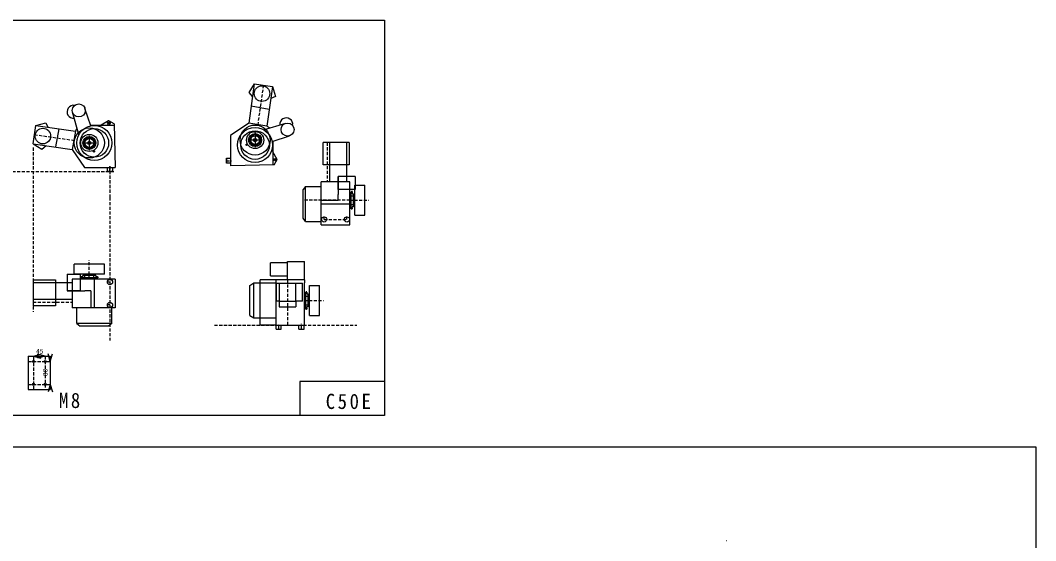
# Model space of a CAD drawing. Units: millimetres, scale not verified. Extents: x -3927 to 20054, y -11123 to 3558.
# Drawn here: x -1909 to 2000, y 1554 to 3558 of the extents above; entities that cross this region are included whole.
import ezdxf
from ezdxf.enums import TextEntityAlignment as Align

# ---------------------------------------------------------------- set-up
doc = ezdxf.new("R2010")
doc.units = ezdxf.units.MM
doc.header["$LTSCALE"] = 10
doc.header["$PDMODE"] = 32
doc.header["$PDSIZE"] = 5
doc.linetypes.add('CHAIN2', pattern=[12, 9, -1, 1, -1])
doc.linetypes.add('DASHED1', pattern=[1.8, 1.2, -0.6])
doc.layers.add('0-3_エンジン', color=7, linetype='Continuous')
doc.layers.add('0-4_寸法', color=4, linetype='Continuous')
doc.styles.add('ＭＳ ゴシック', font='')
doc.styles.get('ＭＳ ゴシック').set_extended_font_data('MS Gothic')

msp = doc.modelspace()

# ---------------------------------------------------------------- linework, layer by layer
at = {"layer": '0-3_エンジン'}
for p, q in [((-1008.16, 3313.26), (-1029.72, 3162.32)), ((-1637.57, 3151.83), (-1660.17, 3218.74)), ((-950.88, 3214.21), (-1020.52, 3226.71)), ((-1683.31, 3117.71), (-1707.9, 3203.88)), ((-1547.93, 3158.79), (-1568.55, 3170.56)), ((-1760.75, 3139.94), (-1773.25, 3070.29)), ((-1696.36, 3130.74), (-1690.39, 3142.53)), ((-1638.43, 3154.36), (-1547.82, 3154.36)), ((-1547.93, 3158.79), (-1543.86, 2990.74)), ((-1029.72, 3162.32), (-1100.08, 3114.82)), ((-1005.08, 3124.22), (-1005.08, 3130.91)), ((-973.1, 3136.77), (-886.94, 3161.36)), ((-960.08, 3149.82), (-948.28, 3143.85)), ((-1100.08, 3114.82), (-1100.08, 2997.32)), ((-938.99, 3091.04), (-872.08, 3113.64)), ((-936.46, 3091.89), (-936.46, 3001.29)), ((-1859.8, 3082.66), (-1708.86, 3061.1)), ((-1708.86, 3061.1), (-1661.36, 2990.74)), ((-742.92, 3000.9), (-742.92, 3086.84)), ((-642.92, 3086.84), (-742.92, 3086.84)), ((-717.92, 2935.9), (-717.92, 3086.84)), ((-652.92, 3086.84), (-652.92, 2935.9)), ((-642.92, 3086.84), (-642.92, 3000.9)), ((-1115.08, 3027.32), (-1115.08, 3007.32)), ((-932.03, 3001.4), (-920.25, 3022.02)), ((-1661.36, 2990.74), (-1543.86, 2990.74)), ((-1573.86, 2975.74), (-1553.86, 2975.74)), ((-932.03, 3001.4), (-1100.08, 2997.32)), ((-642.92, 3000.9), (-742.92, 3000.9)), ((-640.42, 2935.9), (-750.42, 2935.9)), ((-750.42, 2920.9), (-750.42, 2935.9)), ((-640.42, 2920.9), (-640.42, 2935.9)), ((-810.42, 2918.4), (-820.42, 2905.9)), ((-810.42, 2918.4), (-750.42, 2918.4)), ((-810.42, 2783.4), (-810.42, 2918.4)), ((-750.42, 2770.9), (-750.42, 2920.9)), ((-640.42, 2770.9), (-640.42, 2920.9)), ((-635.42, 2837.02), (-635.42, 2893.5)), ((-635.42, 2893.16), (-631.12, 2893.16)), ((-634.23, 2898.26), (-632.31, 2898.26)), ((-631.12, 2893.5), (-631.12, 2890.64)), ((-685.42, 2864.61), (-750.42, 2864.61)), ((-685.42, 2864.61), (-685.42, 2887.22)), ((-640.42, 2882.26), (-624.42, 2882.26)), ((-630.74, 2890.26), (-626.42, 2890.26)), ((-626.42, 2840.26), (-626.42, 2890.26)), ((-624.42, 2886.26), (-621.42, 2886.26)), ((-624.42, 2844.26), (-624.42, 2886.26)), ((-750.42, 2850.9), (-640.42, 2850.9)), ((-640.42, 2848.26), (-624.42, 2848.26)), ((-635.42, 2837.36), (-631.12, 2837.36)), ((-634.23, 2832.26), (-632.31, 2832.26)), ((-631.12, 2837.02), (-631.12, 2839.88)), ((-626.42, 2840.26), (-630.74, 2840.26)), ((-624.42, 2844.26), (-621.42, 2844.26)), ((-810.42, 2783.4), (-750.42, 2783.4)), ((-750.42, 2770.9), (-640.42, 2770.9)), ((-880.21, 2624.19), (-945.21, 2624.19)), ((-945.21, 2574.31), (-945.21, 2624.19)), ((-880.21, 2559.18), (-880.21, 2629.19)), ((-880.21, 2629.19), (-815.21, 2629.19)), ((-815.21, 2559.18), (-815.21, 2629.19)), ((-1859.8, 2558.24), (-1773.86, 2558.24)), ((-1859.8, 2558.24), (-1859.8, 2458.24)), ((-1859.8, 2548.24), (-1708.86, 2548.24)), ((-1773.86, 2558.24), (-1773.86, 2458.24)), ((-1708.86, 2560.74), (-1708.86, 2450.74)), ((-1693.86, 2560.74), (-1708.86, 2560.74)), ((-1543.86, 2560.74), (-1693.86, 2560.74)), ((-1676.26, 2566.93), (-1676.26, 2568.85)), ((-1671.5, 2570.04), (-1668.63, 2570.04)), ((-1615.02, 2565.74), (-1671.5, 2565.74)), ((-1671.16, 2565.74), (-1671.16, 2570.04)), ((-1668.26, 2570.41), (-1668.26, 2574.74)), ((-1618.26, 2574.74), (-1668.26, 2574.74)), ((-1664.26, 2576.74), (-1664.26, 2579.74)), ((-1622.26, 2576.74), (-1664.26, 2576.74)), ((-1660.26, 2560.74), (-1660.26, 2576.74)), ((-1626.26, 2560.74), (-1626.26, 2576.74)), ((-1623.86, 2450.74), (-1623.86, 2560.74)), ((-1622.26, 2576.74), (-1622.26, 2579.74)), ((-1618.26, 2574.74), (-1618.26, 2570.41)), ((-1615.02, 2570.04), (-1617.88, 2570.04)), ((-1615.36, 2565.74), (-1615.36, 2570.04)), ((-1610.26, 2566.93), (-1610.26, 2568.85)), ((-1543.86, 2560.74), (-1543.86, 2450.74)), ((-1025.21, 2536.69), (-1010.21, 2546.69)), ((-1010.21, 2546.69), (-925.21, 2546.69)), ((-1010.21, 2411.69), (-1010.21, 2546.69)), ((-925.21, 2559.18), (-985.21, 2559.18)), ((-985.21, 2384.19), (-985.21, 2559.18)), ((-945.21, 2574.31), (-880.21, 2574.31)), ((-815.21, 2559.18), (-925.21, 2559.18)), ((-925.21, 2559.18), (-925.21, 2384.19)), ((-922.71, 2546.11), (-822.71, 2546.11)), ((-922.71, 2476.11), (-922.71, 2546.11)), ((-912.71, 2546.11), (-912.71, 2476.11)), ((-847.71, 2476.11), (-847.71, 2546.11)), ((-822.71, 2476.11), (-822.71, 2546.11)), ((-815.21, 2559.18), (-815.21, 2546.69)), ((-815.21, 2411.69), (-815.21, 2546.69)), ((-1637.57, 2515.74), (-1660.17, 2515.74)), ((-1637.57, 2515.74), (-1637.57, 2450.74)), ((-1025.21, 2421.69), (-1025.21, 2536.69)), ((-810.21, 2450.95), (-810.21, 2507.42)), ((-810.21, 2507.09), (-805.91, 2507.09)), ((-809.02, 2512.18), (-807.1, 2512.18)), ((-805.91, 2507.42), (-805.91, 2504.56)), ((-805.53, 2504.18), (-801.21, 2504.18)), ((-801.21, 2454.19), (-801.21, 2504.18)), ((-1708.86, 2483.24), (-1859.8, 2483.24)), ((-912.71, 2476.11), (-922.71, 2476.11)), ((-912.71, 2476.11), (-847.71, 2476.11)), ((-912.71, 2476.11), (-912.71, 2454.19)), ((-822.71, 2476.11), (-847.71, 2476.11)), ((-847.71, 2476.11), (-847.71, 2454.19)), ((-815.21, 2496.19), (-799.21, 2496.19)), ((-799.21, 2500.18), (-796.21, 2500.18)), ((-799.21, 2458.18), (-799.21, 2500.18)), ((-1773.86, 2458.24), (-1859.8, 2458.24)), ((-1693.86, 2450.74), (-1708.86, 2450.74)), ((-1543.86, 2450.74), (-1693.86, 2450.74)), ((-1691.36, 2390.74), (-1691.36, 2450.74)), ((-1556.36, 2390.74), (-1556.36, 2450.74)), ((-912.71, 2454.19), (-847.71, 2454.19)), ((-815.21, 2462.19), (-799.21, 2462.19)), ((-810.21, 2451.28), (-805.91, 2451.28)), ((-809.02, 2446.19), (-807.1, 2446.19)), ((-805.91, 2450.95), (-805.91, 2453.81)), ((-801.21, 2454.19), (-805.53, 2454.19)), ((-799.21, 2458.18), (-796.21, 2458.18)), ((-1691.36, 2390.74), (-1678.86, 2380.74)), ((-1556.36, 2390.74), (-1691.36, 2390.74)), ((-1025.21, 2421.69), (-1010.21, 2411.69)), ((-1010.21, 2411.69), (-925.21, 2411.69)), ((-815.21, 2384.19), (-815.21, 2411.69)), ((-924.21, 2384.19), (-985.21, 2384.19)), ((-925.21, 2384.19), (-815.21, 2384.19)), ((-924.21, 2369.18), (-924.21, 2384.19)), ((-904.21, 2369.18), (-904.21, 2384.19)), ((-836.21, 2369.18), (-836.21, 2384.19)), ((-836.21, 2369.18), (-816.21, 2369.18)), ((-816.21, 2369.18), (-816.21, 2384.19)), ((-1878.43, 2264.06), (-1793.43, 2264.06)), ((-1878.43, 2264.06), (-1878.43, 2136.06)), ((-1793.43, 2264.06), (-1793.43, 2136.06)), ((-1878.43, 2136.06), (-1793.43, 2136.06)), ((810.09, 1553.94), (808.17, 1553.94))]:
    msp.add_line(p, q, dxfattribs=at)
at = {"layer": '0-3_エンジン', "linetype": 'DASHED1'}
for p, q in [((-973.16, 3308.27), (-995.08, 3154.82)), ((-1854.8, 3117.66), (-1701.36, 3095.74)), ((-1859.8, 3067.66), (-1859.8, 2434.9)), ((-728.27, 3086.84), (-728.27, 2935.9)), ((-1975.28, 2975.74), (-1548.86, 2975.74)), ((-1563.86, 2995.78), (-1563.86, 2875.74)), ((-1563.86, 2875.74), (-1563.86, 2325)), ((-640.42, 2865.26), (-817.75, 2865.26)), ((-1859.8, 2472.89), (-1708.86, 2472.89)), ((-914.21, 2369.18), (-914.21, 2387.99)), ((-826.21, 2369.18), (-826.21, 2388.9)), ((-1161.23, 2384.19), (-613.98, 2384.19)), ((-1878.43, 2244.06), (-1793.43, 2244.06)), ((-1858.43, 2264.06), (-1858.43, 2256.44)), ((-1858.43, 2256.44), (-1858.43, 2136.06)), ((-1813.43, 2264.06), (-1813.43, 2136.06)), ((-1878.43, 2156.06), (-1793.43, 2156.06))]:
    msp.add_line(p, q, dxfattribs=at)
at = {"layer": '0-3_エンジン', "linetype": 'CHAIN2'}
for p, q in [((-1643.26, 3113.24), (-1643.26, 3058.24)), ((-977.58, 3096.72), (-1032.58, 3096.72)), ((-1005.08, 3124.22), (-1005.08, 3069.22)), ((-1670.76, 3085.74), (-1615.76, 3085.74)), ((-638.31, 2895.7), (-628.23, 2895.7)), ((-633.27, 2900.74), (-633.27, 2890.66)), ((-638.31, 2834.82), (-628.23, 2834.82)), ((-633.27, 2829.78), (-633.27, 2839.86)), ((-1678.74, 2567.89), (-1668.66, 2567.89)), ((-1673.7, 2562.85), (-1673.7, 2572.93)), ((-1607.78, 2567.89), (-1617.86, 2567.89)), ((-1612.82, 2562.85), (-1612.82, 2572.93)), ((-813.1, 2509.63), (-803.02, 2509.63)), ((-808.06, 2514.67), (-808.06, 2504.59)), ((-813.1, 2448.74), (-803.02, 2448.74)), ((-808.06, 2443.7), (-808.06, 2453.78))]:
    msp.add_line(p, q, dxfattribs=at)
at = {"layer": '0-3_エンジン', "color": 4, "linetype": 'DASHED1'}
for p, q in [((-1115.08, 3017.32), (-1096.36, 3017.32)), ((-1563.86, 2975.74), (-1563.86, 2994.46)), ((-640.42, 2865.26), (-567.44, 2865.26)), ((-739.42, 2790.9), (-739.42, 2804.48)), ((-739.42, 2790.9), (-736.05, 2790.9)), ((-739.42, 2790.9), (-651.38, 2790.9)), ((-651.42, 2790.9), (-651.42, 2804.04)), ((-1643.26, 2560.74), (-1643.26, 2633.72)), ((-1622.26, 2574.74), (-1664.26, 2574.74)), ((-1622.26, 2574.74), (-1664.26, 2574.74)), ((-1563.86, 2549.74), (-1577, 2549.74)), ((-880.21, 2559.18), (-880.21, 2384.19)), ((-815.21, 2479.19), (-742.23, 2479.19)), ((-801.21, 2458.18), (-801.21, 2500.18)), ((-1563.86, 2461.74), (-1577.44, 2461.74))]:
    msp.add_line(p, q, dxfattribs=at)
at = {"layer": '0-3_エンジン', "color": 3}
for p, q in [((-626.42, 2844.26), (-626.42, 2886.26)), ((-1622.26, 2574.74), (-1664.26, 2574.74)), ((-801.21, 2458.18), (-801.21, 2500.18))]:
    msp.add_line(p, q, dxfattribs=at)
at = {"layer": '0-3_エンジン', "color": 4}
for p, q in [((-1858.43, 2264.06), (-1829.45, 2271.83)), ((-1813.43, 2264.06), (-1842.4, 2271.83)), ((-1793.43, 2244.06), (-1801.19, 2273.04)), ((-1793.43, 2244.06), (-1785.66, 2273.04)), ((-1858.43, 2264.06), (-1813.43, 2264.06)), ((-1858.43, 2264.06), (-1829.45, 2256.3)), ((-1813.43, 2264.06), (-1842.4, 2256.3)), ((-1793.43, 2244.06), (-1793.43, 2156.06)), ((-1793.43, 2156.06), (-1801.19, 2127.08)), ((-1793.43, 2156.06), (-1785.66, 2127.08))]:
    msp.add_line(p, q, dxfattribs=at)
at = {"layer": '0-3_エンジン'}
for points in [[(-2021.26, 3558.01), (-507.46, 3558.01), (-507.46, 2035.99), (-2021.26, 2035.99)], [(-1100.08, 3027.32), (-1100.08, 3007.32), (-1115.08, 3007.32), (-1115.08, 3027.32)], [(-1573.86, 2990.74), (-1553.86, 2990.74), (-1553.86, 2975.74), (-1573.86, 2975.74)]]:
    msp.add_lwpolyline(points, close=True, dxfattribs=at)
for points in [[(-1008.16, 3313.26), (-938.16, 3303.26), (-960.08, 3149.82), (-1029.72, 3162.32)], [(-1008.16, 3313.26), (-1029.43, 3279.39), (-1015.32, 3263.09)], [(-938.16, 3303.26), (-927.15, 3264.81), (-944.76, 3257.08)], [(-1568.55, 3170.56), (-1568.86, 3170.74), (-1597.77, 3154.36)], [(-1859.8, 3082.66), (-1849.8, 3152.66), (-1696.36, 3130.74), (-1708.86, 3061.1)], [(-1849.8, 3152.66), (-1811.34, 3163.66), (-1803.61, 3146.06)], [(-1859.8, 3082.66), (-1825.93, 3061.38), (-1809.63, 3075.49)], [(-920.25, 3022.02), (-920.08, 3022.32), (-936.46, 3051.23)], [(-620.42, 2955.9), (-620.42, 2905.9), (-685.42, 2905.9), (-685.42, 2955.9)], [(-620.42, 2955.9), (-685.42, 2955.9), (-685.42, 2905.9), (-685.42, 2887.22)], [(-810.42, 2783.4), (-820.42, 2795.9), (-820.42, 2905.9)], [(-621.42, 2807.26), (-582.42, 2807.26), (-582.42, 2923.26)], [(-621.42, 2807.26), (-621.42, 2923.26), (-582.42, 2923.26)], [(-1728.86, 2580.74), (-1678.86, 2580.74), (-1678.86, 2515.74), (-1728.86, 2515.74)], [(-1728.86, 2580.74), (-1728.86, 2515.74), (-1678.86, 2515.74), (-1660.17, 2515.74)], [(-1585.26, 2579.74), (-1585.26, 2618.74), (-1701.26, 2618.74)], [(-1585.26, 2579.74), (-1701.26, 2579.74), (-1701.26, 2618.74)], [(-796.21, 2421.19), (-757.21, 2421.19), (-757.21, 2537.19)], [(-796.21, 2421.19), (-796.21, 2537.19), (-757.21, 2537.19)], [(-1556.36, 2390.74), (-1568.86, 2380.74), (-1678.86, 2380.74)], [(-924.21, 2369.18), (-914.66, 2369.18), (-904.21, 2369.18)], [(-507.46, 2167.63), (-833.15, 2167.63), (-833.15, 2035.99)]]:
    msp.add_lwpolyline(points, dxfattribs=at)
for centre, radius in [((-978.6, 3275.66), 30), ((-1683.86, 3210.74), 25), ((-1567.78, 3161.55), 5), ((-1822.19, 3112.22), 30), ((-1623.86, 3085.74), 67.5), ((-1623.86, 3085.74), 55), ((-1005.08, 3077.32), 67.5), ((-1005.08, 3077.32), 55), ((-1005.08, 3096.72), 33), ((-880.08, 3137.32), 25), ((-1643.26, 3085.74), 33), ((-1643.26, 3085.74), 25), ((-1643.26, 3085.74), 6.25), ((-1005.08, 3096.72), 25), ((-1005.08, 3096.72), 6.25), ((-929.26, 3021.24), 5), ((-739.42, 2790.9), 10), ((-651.42, 2790.9), 10), ((-1563.86, 2549.74), 10), ((-1563.86, 2461.74), 10), ((-1858.43, 2244.06), 4), ((-1813.43, 2244.06), 4), ((-1858.43, 2156.06), 4), ((-1813.43, 2156.06), 4)]:
    msp.add_circle(centre, radius, dxfattribs=at)
at = {"layer": '0-3_エンジン', "color": 3}
for centre, radius in [((-1643.26, 3085.74), 58), ((-1005.08, 3096.72), 58), ((-1643.26, 3085.74), 21), ((-1643.26, 3085.74), 17), ((-1005.08, 3096.72), 21), ((-1005.08, 3096.72), 17)]:
    msp.add_circle(centre, radius, dxfattribs=at)
at = {"layer": '0-3_エンジン'}
for centre, radius, start, end in [((-1703.86, 3205.74), 25, 79.68617, 275.80293), ((-885.08, 3157.32), 25, 349.68617, 185.80293), ((-625.29, 2893.5), 10.12, 151.94199, 180), ((-641.24, 2893.5), 10.12, 0, 28.058), ((-630.74, 2890.64), 0.375, 180, 270), ((-625.29, 2837.02), 10.12, 180, 208.058), ((-641.24, 2837.02), 10.12, 331.94199, 0), ((-630.74, 2839.88), 0.375, 90, 180), ((-1671.5, 2559.91), 10.12, 90, 118.058), ((-1671.5, 2575.86), 10.12, 241.94199, 270), ((-1668.63, 2570.41), 0.375, 270, 0), ((-1617.88, 2570.41), 0.375, 180, 270), ((-1615.02, 2559.91), 10.12, 61.94199, 90), ((-1615.02, 2575.86), 10.12, 270, 298.058), ((-800.08, 2507.42), 10.12, 151.94199, 180), ((-816.03, 2507.42), 10.12, 0, 28.058), ((-805.53, 2504.56), 0.375, 180, 270), ((-800.08, 2450.95), 10.12, 180, 208.058), ((-816.03, 2450.95), 10.12, 331.94199, 0), ((-805.53, 2453.81), 0.375, 90, 180)]:
    msp.add_arc(centre, radius, start, end, dxfattribs=at)
for p in [(-1567.78, 3161.55), (-1643.26, 3085.74), (-1005.08, 3096.72), (-1625.41, 3053.24), (-1037.58, 3078.87), (-929.26, 3021.24)]:
    msp.add_point(p, dxfattribs=at)
at = {"layer": '0-4_寸法', "color": 7}
msp.add_lwpolyline([(-2000, -1385), (-2000, 1915), (2000, 1915), (2000, -1385)], dxfattribs=at)

# ---------------------------------------------------------------- texts
at = {"layer": '0-3_エンジン', "color": 4, "style": 'ＭＳ ゴシック'}
msp.add_text('45', height=18.33, dxfattribs=at).set_placement((-1848.43, 2269.06), align=Align.BOTTOM_LEFT)
msp.add_text('88', height=18.33, rotation=90, dxfattribs=at).set_placement((-1798.43, 2187.56), align=Align.BOTTOM_LEFT)
at = {"layer": '0-3_エンジン', "color": 2, "char_height": 58.65, "attachment_point": 7, "style": 'ＭＳ ゴシック'}
for s, insert in [('\\T1.27;\\W0.9;M8\\~', (-1759.97, 2063.92)), ('\\T1.28;\\W0.9;C50E', (-733.16, 2060.25))]:
    msp.add_mtext(s, dxfattribs=dict(at, insert=insert))

doc.saveas('drawing.dxf')
